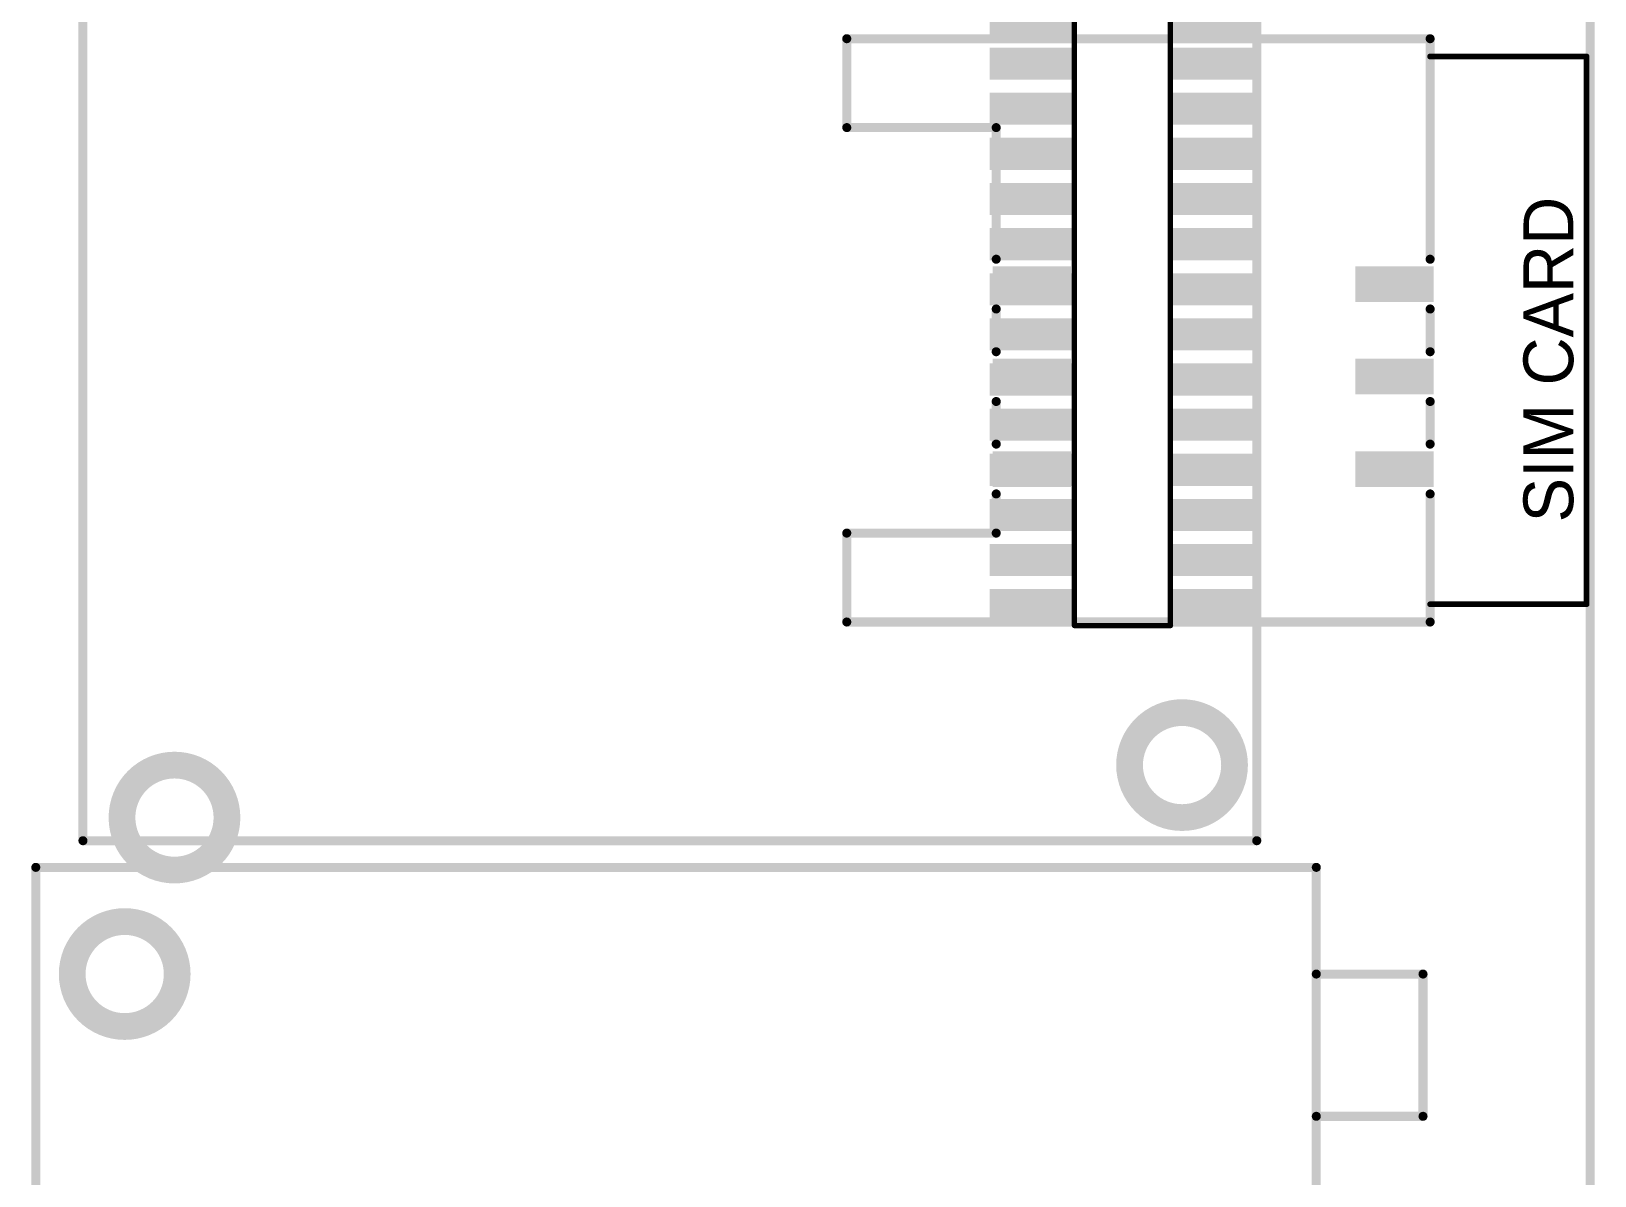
# Model space of a CAD drawing. Extents: x 19.7 to 23.29, y 14.25 to 18.12.
# Drawn here: x 21.558 to 23.288, y 15.73 to 16.996 of the extents above; entities that cross this region are included whole.
import ezdxf

# ---------------------------------------------------------------- set-up
doc = ezdxf.new("R2010")
doc.units = 0
doc.header["$MEASUREMENT"] = 0
for name, color, linetype in [('BOTTOMLAYER', 5, 'CONTINUOUS'), ('BOTTOMOVERLAY', 54, 'CONTINUOUS'), ('BOTTOMPASTE', 16, 'CONTINUOUS'), ('BOTTOMSOLDER', 6, 'CONTINUOUS'), ('KEEPOUTLAYER', 6, 'CONTINUOUS'), ('MULTILAYER', 9, 'CONTINUOUS'), ('TOPLAYER', 1, 'CONTINUOUS'), ('TOPOVERLAY', 2, 'CONTINUOUS'), ('TOPPASTE', 8, 'CONTINUOUS'), ('TOPSOLDER', 216, 'CONTINUOUS')]:
    doc.layers.add(name, color=color, linetype=linetype)

msp = doc.modelspace()

# ---------------------------------------------------------------- linework, layer by layer
at = {"layer": 'BOTTOMLAYER'}
for points, const_width in [([(22.6446, 16.9968), (22.6446, 17.0244)], 0.0433), ([(22.688, 16.9968), (22.688, 17.0244)], 0.0433), ([(22.8445, 16.9968), (22.8445, 17.0244)], 0.0433), ([(22.8878, 16.9968), (22.8878, 17.0244)], 0.0433), ([(22.6446, 16.9469), (22.6446, 16.9744)], 0.0433), ([(22.688, 16.9469), (22.688, 16.9744)], 0.0433), ([(22.8445, 16.9469), (22.8445, 16.9744)], 0.0433), ([(22.8878, 16.9469), (22.8878, 16.9744)], 0.0433), ([(22.7096, 16.9675), (22.623, 16.9675)], 0.0138), ([(22.7096, 16.9537), (22.623, 16.9537)], 0.0138), ([(22.9094, 16.9675), (22.8228, 16.9675)], 0.0138), ([(22.9094, 16.9537), (22.8228, 16.9537)], 0.0138), ([(22.6446, 16.8969), (22.6446, 16.9244)], 0.0433), ([(22.688, 16.8969), (22.688, 16.9244)], 0.0433), ([(22.8445, 16.8969), (22.8445, 16.9244)], 0.0433), ([(22.8878, 16.8969), (22.8878, 16.9244)], 0.0433), ([(22.7096, 16.9176), (22.623, 16.9176)], 0.0138), ([(22.9094, 16.9176), (22.8228, 16.9176)], 0.0138), ([(22.7096, 16.9038), (22.623, 16.9038)], 0.0138), ([(22.9094, 16.9038), (22.8228, 16.9038)], 0.0138), ([(22.6446, 16.8469), (22.6446, 16.8745)], 0.0433), ([(22.688, 16.8469), (22.688, 16.8745)], 0.0433), ([(22.8445, 16.8469), (22.8445, 16.8745)], 0.0433), ([(22.8878, 16.8469), (22.8878, 16.8745)], 0.0433), ([(22.7096, 16.8676), (22.623, 16.8676)], 0.0138), ([(22.9094, 16.8676), (22.8228, 16.8676)], 0.0138), ([(22.7096, 16.8538), (22.623, 16.8538)], 0.0138), ([(22.9094, 16.8538), (22.8228, 16.8538)], 0.0138), ([(22.6446, 16.797), (22.6446, 16.8245)], 0.0433), ([(22.688, 16.797), (22.688, 16.8245)], 0.0433), ([(22.8445, 16.797), (22.8445, 16.8245)], 0.0433), ([(22.8878, 16.797), (22.8878, 16.8245)], 0.0433), ([(22.7096, 16.8176), (22.623, 16.8176)], 0.0138), ([(22.9094, 16.8176), (22.8228, 16.8176)], 0.0138), ([(22.7096, 16.8039), (22.623, 16.8039)], 0.0138), ([(22.9094, 16.8039), (22.8228, 16.8039)], 0.0138), ([(22.6446, 16.747), (22.6446, 16.7746)], 0.0433), ([(22.688, 16.747), (22.688, 16.7746)], 0.0433), ([(22.8445, 16.747), (22.8445, 16.7746)], 0.0433), ([(22.8878, 16.747), (22.8878, 16.7746)], 0.0433), ([(22.7096, 16.7677), (22.623, 16.7677)], 0.0138), ([(22.9094, 16.7677), (22.8228, 16.7677)], 0.0138), ([(22.7096, 16.7539), (22.623, 16.7539)], 0.0138), ([(22.9094, 16.7539), (22.8228, 16.7539)], 0.0138), ([(22.6446, 16.697), (22.6446, 16.7246)], 0.0433), ([(22.688, 16.697), (22.688, 16.7246)], 0.0433), ([(22.8445, 16.697), (22.8445, 16.7246)], 0.0433), ([(22.8878, 16.697), (22.8878, 16.7246)], 0.0433), ([(22.7096, 16.7177), (22.623, 16.7177)], 0.0138), ([(22.9094, 16.7177), (22.8228, 16.7177)], 0.0138), ([(22.7096, 16.7039), (22.623, 16.7039)], 0.0138), ([(22.9094, 16.7039), (22.8228, 16.7039)], 0.0138), ([(22.6446, 16.6471), (22.6446, 16.6746)], 0.0433), ([(22.688, 16.6471), (22.688, 16.6746)], 0.0433), ([(22.8445, 16.6471), (22.8445, 16.6746)], 0.0433), ([(22.8878, 16.6471), (22.8878, 16.6746)], 0.0433), ([(22.7096, 16.6678), (22.623, 16.6678)], 0.0138), ([(22.9094, 16.6678), (22.8228, 16.6678)], 0.0138), ([(22.7096, 16.654), (22.623, 16.654)], 0.0138), ([(22.9094, 16.654), (22.8228, 16.654)], 0.0138), ([(22.6446, 16.5971), (22.6446, 16.6247)], 0.0433), ([(22.688, 16.5971), (22.688, 16.6247)], 0.0433), ([(22.8445, 16.5971), (22.8445, 16.6247)], 0.0433), ([(22.8878, 16.5971), (22.8878, 16.6247)], 0.0433), ([(22.7096, 16.6178), (22.623, 16.6178)], 0.0138), ([(22.9094, 16.6178), (22.8228, 16.6178)], 0.0138), ([(22.7096, 16.604), (22.623, 16.604)], 0.0138), ([(22.6446, 16.5472), (22.6446, 16.5747)], 0.0433), ([(22.688, 16.5472), (22.688, 16.5747)], 0.0433), ([(22.9094, 16.604), (22.8228, 16.604)], 0.0138), ([(22.8445, 16.5472), (22.8445, 16.5747)], 0.0433), ([(22.8878, 16.5472), (22.8878, 16.5747)], 0.0433), ([(22.7096, 16.5678), (22.623, 16.5678)], 0.0138), ([(22.7096, 16.5541), (22.623, 16.5541)], 0.0138), ([(22.9094, 16.5678), (22.8228, 16.5678)], 0.0138), ([(22.9094, 16.5541), (22.8228, 16.5541)], 0.0138), ([(22.6446, 16.4972), (22.6446, 16.5248)], 0.0433), ([(22.688, 16.4972), (22.688, 16.5248)], 0.0433), ([(22.8445, 16.4972), (22.8445, 16.5248)], 0.0433), ([(22.8878, 16.4972), (22.8878, 16.5248)], 0.0433), ([(22.7096, 16.5179), (22.623, 16.5179)], 0.0138), ([(22.7096, 16.5041), (22.623, 16.5041)], 0.0138), ([(22.9094, 16.5179), (22.8228, 16.5179)], 0.0138), ([(22.9094, 16.5041), (22.8228, 16.5041)], 0.0138), ([(22.6446, 16.4472), (22.6446, 16.4748)], 0.0433), ([(22.688, 16.4472), (22.688, 16.4748)], 0.0433), ([(22.8445, 16.4472), (22.8445, 16.4748)], 0.0433), ([(22.8878, 16.4472), (22.8878, 16.4748)], 0.0433), ([(22.7096, 16.4679), (22.623, 16.4679)], 0.0138), ([(22.9094, 16.4679), (22.8228, 16.4679)], 0.0138), ([(22.7096, 16.4541), (22.623, 16.4541)], 0.0138), ([(22.9094, 16.4541), (22.8228, 16.4541)], 0.0138), ([(22.6446, 16.3973), (22.6446, 16.4248)], 0.0433), ([(22.688, 16.3973), (22.688, 16.4248)], 0.0433), ([(22.8445, 16.3973), (22.8445, 16.4248)], 0.0433), ([(22.8878, 16.3973), (22.8878, 16.4248)], 0.0433), ([(22.7096, 16.418), (22.623, 16.418)], 0.0138), ([(22.9094, 16.418), (22.8228, 16.418)], 0.0138), ([(22.7096, 16.4042), (22.623, 16.4042)], 0.0138), ([(22.9094, 16.4042), (22.8228, 16.4042)], 0.0138), ([(22.6446, 16.3473), (22.6446, 16.3749)], 0.0433), ([(22.688, 16.3473), (22.688, 16.3749)], 0.0433), ([(22.8445, 16.3473), (22.8445, 16.3749)], 0.0433), ([(22.8878, 16.3473), (22.8878, 16.3749)], 0.0433), ([(22.7096, 16.368), (22.623, 16.368)], 0.0138), ([(22.9094, 16.368), (22.8228, 16.368)], 0.0138), ([(22.7096, 16.3542), (22.623, 16.3542)], 0.0138), ([(22.9094, 16.3542), (22.8228, 16.3542)], 0.0138)]:
    msp.add_lwpolyline(points, dxfattribs=dict(at, const_width=const_width))
at = {"layer": 'BOTTOMLAYER', "const_width": 0.0138}
for points in [[(22.6594, 16.9606, 1), (22.6732, 16.9606, 1)], [(22.8593, 16.9606, 1), (22.873, 16.9606, 1)], [(22.6594, 16.9107, 1), (22.6732, 16.9107, 1)], [(22.8593, 16.9107, 1), (22.873, 16.9107, 1)], [(22.6594, 16.8607, 1), (22.6732, 16.8607, 1)], [(22.8593, 16.8607, 1), (22.873, 16.8607, 1)], [(22.6594, 16.8107, 1), (22.6732, 16.8107, 1)], [(22.8593, 16.8107, 1), (22.873, 16.8107, 1)], [(22.6594, 16.7608, 1), (22.6732, 16.7608, 1)], [(22.8593, 16.7608, 1), (22.873, 16.7608, 1)], [(22.6594, 16.7108, 1), (22.6732, 16.7108, 1)], [(22.8593, 16.7108, 1), (22.873, 16.7108, 1)], [(22.6594, 16.6609, 1), (22.6732, 16.6609, 1)], [(22.8593, 16.6609, 1), (22.873, 16.6609, 1)], [(22.6594, 16.6109, 1), (22.6732, 16.6109, 1)], [(22.8593, 16.6109, 1), (22.873, 16.6109, 1)], [(22.6594, 16.5609, 1), (22.6732, 16.5609, 1)], [(22.8593, 16.5609, 1), (22.873, 16.5609, 1)], [(22.6594, 16.511, 1), (22.6732, 16.511, 1)], [(22.8593, 16.511, 1), (22.873, 16.511, 1)], [(22.6594, 16.461, 1), (22.6732, 16.461, 1)], [(22.8593, 16.461, 1), (22.873, 16.461, 1)], [(22.6594, 16.4111, 1), (22.6732, 16.4111, 1)], [(22.8593, 16.4111, 1), (22.873, 16.4111, 1)], [(22.6594, 16.3611, 1), (22.6732, 16.3611, 1)], [(22.8593, 16.3611, 1), (22.873, 16.3611, 1)]]:
    msp.add_lwpolyline(points, format="xyb", close=True, dxfattribs=at)
at = {"layer": 'BOTTOMOVERLAY'}
for points, const_width in [([(21.6152, 16.1004), (21.6152, 18.0679)], 0.01), ([(22.9144, 16.1004), (22.9144, 18.0679)], 0.01), ([(22.7126, 16.3386), (22.7126, 17.8386)], 0.00591), ([(22.8189, 16.3386), (22.8189, 17.8386)], 0.00591), ([(22.7126, 16.3386), (22.8189, 16.3386)], 0.00591), ([(21.6152, 16.1004), (22.9144, 16.1004)], 0.01), ([(21.563, 14.2598), (21.563, 16.0709)], 0.01), ([(21.563, 16.0709), (22.9803, 16.0709)], 0.01), ([(22.9803, 14.2598), (22.9803, 16.0709)], 0.01), ([(22.9803, 15.9528), (23.0984, 15.9528)], 0.01), ([(23.0984, 15.7953), (23.0984, 15.9528)], 0.01), ([(22.9803, 15.7953), (23.0984, 15.7953)], 0.01)]:
    msp.add_lwpolyline(points, dxfattribs=dict(at, const_width=const_width))
for points, const_width in [([(22.7111, 16.3386, 1), (22.7141, 16.3386, 1)], 0.00295), ([(22.7111, 16.3386, 1), (22.7141, 16.3386, 1)], 0.00295), ([(22.8174, 16.3386, 1), (22.8204, 16.3386, 1)], 0.00295), ([(22.8174, 16.3386, 1), (22.8204, 16.3386, 1)], 0.00295), ([(21.6127, 16.1004, 1), (21.6177, 16.1004, 1)], 0.005), ([(21.6127, 16.1004, 1), (21.6177, 16.1004, 1)], 0.005), ([(22.9119, 16.1004, 1), (22.9169, 16.1004, 1)], 0.005), ([(22.9119, 16.1004, 1), (22.9169, 16.1004, 1)], 0.005), ([(21.5605, 16.0709, 1), (21.5655, 16.0709, 1)], 0.005), ([(21.5605, 16.0709, 1), (21.5655, 16.0709, 1)], 0.005), ([(22.9778, 16.0709, 1), (22.9828, 16.0709, 1)], 0.005), ([(22.9778, 16.0709, 1), (22.9828, 16.0709, 1)], 0.005), ([(22.9778, 15.9528, 1), (22.9828, 15.9528, 1)], 0.005), ([(23.0959, 15.9528, 1), (23.1009, 15.9528, 1)], 0.005), ([(23.0959, 15.9528, 1), (23.1009, 15.9528, 1)], 0.005), ([(22.9778, 15.7953, 1), (22.9828, 15.7953, 1)], 0.005), ([(23.0959, 15.7953, 1), (23.1009, 15.7953, 1)], 0.005), ([(23.0959, 15.7953, 1), (23.1009, 15.7953, 1)], 0.005)]:
    msp.add_lwpolyline(points, format="xyb", close=True, dxfattribs=dict(at, const_width=const_width))
at = {"layer": 'BOTTOMPASTE'}
for points, const_width in [([(22.6446, 16.9968), (22.6446, 17.0244)], 0.0433), ([(22.688, 16.9968), (22.688, 17.0244)], 0.0433), ([(22.8445, 16.9968), (22.8445, 17.0244)], 0.0433), ([(22.8878, 16.9968), (22.8878, 17.0244)], 0.0433), ([(22.6446, 16.9469), (22.6446, 16.9744)], 0.0433), ([(22.688, 16.9469), (22.688, 16.9744)], 0.0433), ([(22.8445, 16.9469), (22.8445, 16.9744)], 0.0433), ([(22.8878, 16.9469), (22.8878, 16.9744)], 0.0433), ([(22.7096, 16.9675), (22.623, 16.9675)], 0.0138), ([(22.7096, 16.9537), (22.623, 16.9537)], 0.0138), ([(22.9094, 16.9675), (22.8228, 16.9675)], 0.0138), ([(22.9094, 16.9537), (22.8228, 16.9537)], 0.0138), ([(22.6446, 16.8969), (22.6446, 16.9244)], 0.0433), ([(22.688, 16.8969), (22.688, 16.9244)], 0.0433), ([(22.8445, 16.8969), (22.8445, 16.9244)], 0.0433), ([(22.8878, 16.8969), (22.8878, 16.9244)], 0.0433), ([(22.7096, 16.9176), (22.623, 16.9176)], 0.0138), ([(22.9094, 16.9176), (22.8228, 16.9176)], 0.0138), ([(22.7096, 16.9038), (22.623, 16.9038)], 0.0138), ([(22.9094, 16.9038), (22.8228, 16.9038)], 0.0138), ([(22.6446, 16.8469), (22.6446, 16.8745)], 0.0433), ([(22.688, 16.8469), (22.688, 16.8745)], 0.0433), ([(22.8445, 16.8469), (22.8445, 16.8745)], 0.0433), ([(22.8878, 16.8469), (22.8878, 16.8745)], 0.0433), ([(22.7096, 16.8676), (22.623, 16.8676)], 0.0138), ([(22.9094, 16.8676), (22.8228, 16.8676)], 0.0138), ([(22.7096, 16.8538), (22.623, 16.8538)], 0.0138), ([(22.9094, 16.8538), (22.8228, 16.8538)], 0.0138), ([(22.6446, 16.797), (22.6446, 16.8245)], 0.0433), ([(22.688, 16.797), (22.688, 16.8245)], 0.0433), ([(22.8445, 16.797), (22.8445, 16.8245)], 0.0433), ([(22.8878, 16.797), (22.8878, 16.8245)], 0.0433), ([(22.7096, 16.8176), (22.623, 16.8176)], 0.0138), ([(22.9094, 16.8176), (22.8228, 16.8176)], 0.0138), ([(22.7096, 16.8039), (22.623, 16.8039)], 0.0138), ([(22.9094, 16.8039), (22.8228, 16.8039)], 0.0138), ([(22.6446, 16.747), (22.6446, 16.7746)], 0.0433), ([(22.688, 16.747), (22.688, 16.7746)], 0.0433), ([(22.8445, 16.747), (22.8445, 16.7746)], 0.0433), ([(22.8878, 16.747), (22.8878, 16.7746)], 0.0433), ([(22.7096, 16.7677), (22.623, 16.7677)], 0.0138), ([(22.9094, 16.7677), (22.8228, 16.7677)], 0.0138), ([(22.7096, 16.7539), (22.623, 16.7539)], 0.0138), ([(22.9094, 16.7539), (22.8228, 16.7539)], 0.0138), ([(22.6446, 16.697), (22.6446, 16.7246)], 0.0433), ([(22.688, 16.697), (22.688, 16.7246)], 0.0433), ([(22.8445, 16.697), (22.8445, 16.7246)], 0.0433), ([(22.8878, 16.697), (22.8878, 16.7246)], 0.0433), ([(22.7096, 16.7177), (22.623, 16.7177)], 0.0138), ([(22.9094, 16.7177), (22.8228, 16.7177)], 0.0138), ([(22.7096, 16.7039), (22.623, 16.7039)], 0.0138), ([(22.9094, 16.7039), (22.8228, 16.7039)], 0.0138), ([(22.6446, 16.6471), (22.6446, 16.6746)], 0.0433), ([(22.688, 16.6471), (22.688, 16.6746)], 0.0433), ([(22.8445, 16.6471), (22.8445, 16.6746)], 0.0433), ([(22.8878, 16.6471), (22.8878, 16.6746)], 0.0433), ([(22.7096, 16.6678), (22.623, 16.6678)], 0.0138), ([(22.9094, 16.6678), (22.8228, 16.6678)], 0.0138), ([(22.7096, 16.654), (22.623, 16.654)], 0.0138), ([(22.9094, 16.654), (22.8228, 16.654)], 0.0138), ([(22.6446, 16.5971), (22.6446, 16.6247)], 0.0433), ([(22.688, 16.5971), (22.688, 16.6247)], 0.0433), ([(22.8445, 16.5971), (22.8445, 16.6247)], 0.0433), ([(22.8878, 16.5971), (22.8878, 16.6247)], 0.0433), ([(22.7096, 16.6178), (22.623, 16.6178)], 0.0138), ([(22.9094, 16.6178), (22.8228, 16.6178)], 0.0138), ([(22.7096, 16.604), (22.623, 16.604)], 0.0138), ([(22.6446, 16.5472), (22.6446, 16.5747)], 0.0433), ([(22.688, 16.5472), (22.688, 16.5747)], 0.0433), ([(22.9094, 16.604), (22.8228, 16.604)], 0.0138), ([(22.8445, 16.5472), (22.8445, 16.5747)], 0.0433), ([(22.8878, 16.5472), (22.8878, 16.5747)], 0.0433), ([(22.7096, 16.5678), (22.623, 16.5678)], 0.0138), ([(22.7096, 16.5541), (22.623, 16.5541)], 0.0138), ([(22.9094, 16.5678), (22.8228, 16.5678)], 0.0138), ([(22.9094, 16.5541), (22.8228, 16.5541)], 0.0138), ([(22.6446, 16.4972), (22.6446, 16.5248)], 0.0433), ([(22.688, 16.4972), (22.688, 16.5248)], 0.0433), ([(22.8445, 16.4972), (22.8445, 16.5248)], 0.0433), ([(22.8878, 16.4972), (22.8878, 16.5248)], 0.0433), ([(22.7096, 16.5179), (22.623, 16.5179)], 0.0138), ([(22.7096, 16.5041), (22.623, 16.5041)], 0.0138), ([(22.9094, 16.5179), (22.8228, 16.5179)], 0.0138), ([(22.9094, 16.5041), (22.8228, 16.5041)], 0.0138), ([(22.6446, 16.4472), (22.6446, 16.4748)], 0.0433), ([(22.688, 16.4472), (22.688, 16.4748)], 0.0433), ([(22.8445, 16.4472), (22.8445, 16.4748)], 0.0433), ([(22.8878, 16.4472), (22.8878, 16.4748)], 0.0433), ([(22.7096, 16.4679), (22.623, 16.4679)], 0.0138), ([(22.9094, 16.4679), (22.8228, 16.4679)], 0.0138), ([(22.7096, 16.4541), (22.623, 16.4541)], 0.0138), ([(22.9094, 16.4541), (22.8228, 16.4541)], 0.0138), ([(22.6446, 16.3973), (22.6446, 16.4248)], 0.0433), ([(22.688, 16.3973), (22.688, 16.4248)], 0.0433), ([(22.8445, 16.3973), (22.8445, 16.4248)], 0.0433), ([(22.8878, 16.3973), (22.8878, 16.4248)], 0.0433), ([(22.7096, 16.418), (22.623, 16.418)], 0.0138), ([(22.9094, 16.418), (22.8228, 16.418)], 0.0138), ([(22.7096, 16.4042), (22.623, 16.4042)], 0.0138), ([(22.9094, 16.4042), (22.8228, 16.4042)], 0.0138), ([(22.6446, 16.3473), (22.6446, 16.3749)], 0.0433), ([(22.688, 16.3473), (22.688, 16.3749)], 0.0433), ([(22.8445, 16.3473), (22.8445, 16.3749)], 0.0433), ([(22.8878, 16.3473), (22.8878, 16.3749)], 0.0433), ([(22.7096, 16.368), (22.623, 16.368)], 0.0138), ([(22.9094, 16.368), (22.8228, 16.368)], 0.0138), ([(22.7096, 16.3542), (22.623, 16.3542)], 0.0138), ([(22.9094, 16.3542), (22.8228, 16.3542)], 0.0138)]:
    msp.add_lwpolyline(points, dxfattribs=dict(at, const_width=const_width))
at = {"layer": 'BOTTOMPASTE', "const_width": 0.0138}
for points in [[(22.6594, 16.9606, 1), (22.6732, 16.9606, 1)], [(22.8593, 16.9606, 1), (22.873, 16.9606, 1)], [(22.6594, 16.9107, 1), (22.6732, 16.9107, 1)], [(22.8593, 16.9107, 1), (22.873, 16.9107, 1)], [(22.6594, 16.8607, 1), (22.6732, 16.8607, 1)], [(22.8593, 16.8607, 1), (22.873, 16.8607, 1)], [(22.6594, 16.8107, 1), (22.6732, 16.8107, 1)], [(22.8593, 16.8107, 1), (22.873, 16.8107, 1)], [(22.6594, 16.7608, 1), (22.6732, 16.7608, 1)], [(22.8593, 16.7608, 1), (22.873, 16.7608, 1)], [(22.6594, 16.7108, 1), (22.6732, 16.7108, 1)], [(22.8593, 16.7108, 1), (22.873, 16.7108, 1)], [(22.6594, 16.6609, 1), (22.6732, 16.6609, 1)], [(22.8593, 16.6609, 1), (22.873, 16.6609, 1)], [(22.6594, 16.6109, 1), (22.6732, 16.6109, 1)], [(22.8593, 16.6109, 1), (22.873, 16.6109, 1)], [(22.6594, 16.5609, 1), (22.6732, 16.5609, 1)], [(22.8593, 16.5609, 1), (22.873, 16.5609, 1)], [(22.6594, 16.511, 1), (22.6732, 16.511, 1)], [(22.8593, 16.511, 1), (22.873, 16.511, 1)], [(22.6594, 16.461, 1), (22.6732, 16.461, 1)], [(22.8593, 16.461, 1), (22.873, 16.461, 1)], [(22.6594, 16.4111, 1), (22.6732, 16.4111, 1)], [(22.8593, 16.4111, 1), (22.873, 16.4111, 1)], [(22.6594, 16.3611, 1), (22.6732, 16.3611, 1)], [(22.8593, 16.3611, 1), (22.873, 16.3611, 1)]]:
    msp.add_lwpolyline(points, format="xyb", close=True, dxfattribs=at)
at = {"layer": 'BOTTOMSOLDER'}
for points, const_width in [([(22.6426, 16.9928), (22.6426, 17.0284)], 0.0473), ([(22.69, 16.9928), (22.69, 17.0284)], 0.0473), ([(22.8425, 16.9928), (22.8425, 17.0284)], 0.0473), ([(22.8898, 16.9928), (22.8898, 17.0284)], 0.0473), ([(22.7136, 17.0017), (22.619, 17.0017)], 0.0178), ([(22.9134, 17.0017), (22.8188, 17.0017)], 0.0178), ([(22.6426, 16.9429), (22.6426, 16.9784)], 0.0473), ([(22.69, 16.9429), (22.69, 16.9784)], 0.0473), ([(22.8425, 16.9429), (22.8425, 16.9784)], 0.0473), ([(22.8898, 16.9429), (22.8898, 16.9784)], 0.0473), ([(22.7136, 16.9695), (22.619, 16.9695)], 0.0178), ([(22.9134, 16.9695), (22.8188, 16.9695)], 0.0178), ([(22.7136, 16.9517), (22.619, 16.9517)], 0.0178), ([(22.9134, 16.9517), (22.8188, 16.9517)], 0.0178), ([(22.6426, 16.8929), (22.6426, 16.9284)], 0.0473), ([(22.69, 16.8929), (22.69, 16.9284)], 0.0473), ([(22.8425, 16.8929), (22.8425, 16.9284)], 0.0473), ([(22.8898, 16.8929), (22.8898, 16.9284)], 0.0473), ([(22.7136, 16.9196), (22.619, 16.9196)], 0.0178), ([(22.9134, 16.9196), (22.8188, 16.9196)], 0.0178), ([(22.7136, 16.9018), (22.619, 16.9018)], 0.0178), ([(22.9134, 16.9018), (22.8188, 16.9018)], 0.0178), ([(22.6426, 16.8429), (22.6426, 16.8785)], 0.0473), ([(22.69, 16.8429), (22.69, 16.8785)], 0.0473), ([(22.8425, 16.8429), (22.8425, 16.8785)], 0.0473), ([(22.8898, 16.8429), (22.8898, 16.8785)], 0.0473), ([(22.7136, 16.8696), (22.619, 16.8696)], 0.0178), ([(22.9134, 16.8696), (22.8188, 16.8696)], 0.0178), ([(22.7136, 16.8518), (22.619, 16.8518)], 0.0178), ([(22.9134, 16.8518), (22.8188, 16.8518)], 0.0178), ([(22.6426, 16.793), (22.6426, 16.8285)], 0.0473), ([(22.69, 16.793), (22.69, 16.8285)], 0.0473), ([(22.8425, 16.793), (22.8425, 16.8285)], 0.0473), ([(22.8898, 16.793), (22.8898, 16.8285)], 0.0473), ([(22.7136, 16.8196), (22.619, 16.8196)], 0.0178), ([(22.9134, 16.8196), (22.8188, 16.8196)], 0.0178), ([(22.7136, 16.8019), (22.619, 16.8019)], 0.0178), ([(22.9134, 16.8019), (22.8188, 16.8019)], 0.0178), ([(22.6426, 16.743), (22.6426, 16.7786)], 0.0473), ([(22.69, 16.743), (22.69, 16.7786)], 0.0473), ([(22.8425, 16.743), (22.8425, 16.7786)], 0.0473), ([(22.8898, 16.743), (22.8898, 16.7786)], 0.0473), ([(22.7136, 16.7697), (22.619, 16.7697)], 0.0178), ([(22.9134, 16.7697), (22.8188, 16.7697)], 0.0178), ([(22.7136, 16.7519), (22.619, 16.7519)], 0.0178), ([(22.6426, 16.693), (22.6426, 16.7286)], 0.0473), ([(22.69, 16.693), (22.69, 16.7286)], 0.0473), ([(22.9134, 16.7519), (22.8188, 16.7519)], 0.0178), ([(22.8425, 16.693), (22.8425, 16.7286)], 0.0473), ([(22.8898, 16.693), (22.8898, 16.7286)], 0.0473), ([(22.7136, 16.7197), (22.619, 16.7197)], 0.0178), ([(22.9134, 16.7197), (22.8188, 16.7197)], 0.0178), ([(22.7136, 16.7019), (22.619, 16.7019)], 0.0178), ([(22.6426, 16.6431), (22.6426, 16.6786)], 0.0473), ([(22.69, 16.6431), (22.69, 16.6786)], 0.0473), ([(22.9134, 16.7019), (22.8188, 16.7019)], 0.0178), ([(22.8425, 16.6431), (22.8425, 16.6786)], 0.0473), ([(22.8898, 16.6431), (22.8898, 16.6786)], 0.0473), ([(22.7136, 16.6698), (22.619, 16.6698)], 0.0178), ([(22.9134, 16.6698), (22.8188, 16.6698)], 0.0178), ([(22.7136, 16.652), (22.619, 16.652)], 0.0178), ([(22.6426, 16.5931), (22.6426, 16.6287)], 0.0473), ([(22.69, 16.5931), (22.69, 16.6287)], 0.0473), ([(22.9134, 16.652), (22.8188, 16.652)], 0.0178), ([(22.8425, 16.5931), (22.8425, 16.6287)], 0.0473), ([(22.8898, 16.5931), (22.8898, 16.6287)], 0.0473), ([(22.7136, 16.6198), (22.619, 16.6198)], 0.0178), ([(22.9134, 16.6198), (22.8188, 16.6198)], 0.0178), ([(22.7136, 16.602), (22.619, 16.602)], 0.0178), ([(22.6426, 16.5432), (22.6426, 16.5787)], 0.0473), ([(22.69, 16.5432), (22.69, 16.5787)], 0.0473), ([(22.9134, 16.602), (22.8188, 16.602)], 0.0178), ([(22.8425, 16.5432), (22.8425, 16.5787)], 0.0473), ([(22.8898, 16.5432), (22.8898, 16.5787)], 0.0473), ([(22.7136, 16.5698), (22.619, 16.5698)], 0.0178), ([(22.9134, 16.5698), (22.8188, 16.5698)], 0.0178), ([(22.7136, 16.5521), (22.619, 16.5521)], 0.0178), ([(22.9134, 16.5521), (22.8188, 16.5521)], 0.0178), ([(22.6426, 16.4932), (22.6426, 16.5288)], 0.0473), ([(22.69, 16.4932), (22.69, 16.5288)], 0.0473), ([(22.8425, 16.4932), (22.8425, 16.5288)], 0.0473), ([(22.8898, 16.4932), (22.8898, 16.5288)], 0.0473), ([(22.7136, 16.5199), (22.619, 16.5199)], 0.0178), ([(22.9134, 16.5199), (22.8188, 16.5199)], 0.0178), ([(22.7136, 16.5021), (22.619, 16.5021)], 0.0178), ([(22.9134, 16.5021), (22.8188, 16.5021)], 0.0178), ([(22.6426, 16.4432), (22.6426, 16.4788)], 0.0473), ([(22.69, 16.4432), (22.69, 16.4788)], 0.0473), ([(22.8425, 16.4432), (22.8425, 16.4788)], 0.0473), ([(22.8898, 16.4432), (22.8898, 16.4788)], 0.0473), ([(22.7136, 16.4699), (22.619, 16.4699)], 0.0178), ([(22.9134, 16.4699), (22.8188, 16.4699)], 0.0178), ([(22.7136, 16.4521), (22.619, 16.4521)], 0.0178), ([(22.9134, 16.4521), (22.8188, 16.4521)], 0.0178), ([(22.6426, 16.3933), (22.6426, 16.4288)], 0.0473), ([(22.69, 16.3933), (22.69, 16.4288)], 0.0473), ([(22.8425, 16.3933), (22.8425, 16.4288)], 0.0473), ([(22.8898, 16.3933), (22.8898, 16.4288)], 0.0473), ([(22.7136, 16.42), (22.619, 16.42)], 0.0178), ([(22.9134, 16.42), (22.8188, 16.42)], 0.0178), ([(22.7136, 16.4022), (22.619, 16.4022)], 0.0178), ([(22.9134, 16.4022), (22.8188, 16.4022)], 0.0178), ([(22.6426, 16.3433), (22.6426, 16.3789)], 0.0473), ([(22.69, 16.3433), (22.69, 16.3789)], 0.0473), ([(22.8425, 16.3433), (22.8425, 16.3789)], 0.0473), ([(22.8898, 16.3433), (22.8898, 16.3789)], 0.0473), ([(22.7136, 16.37), (22.619, 16.37)], 0.0178), ([(22.9134, 16.37), (22.8188, 16.37)], 0.0178), ([(22.7136, 16.3522), (22.619, 16.3522)], 0.0178), ([(22.9134, 16.3522), (22.8188, 16.3522)], 0.0178)]:
    msp.add_lwpolyline(points, dxfattribs=dict(at, const_width=const_width))
for points, const_width in [([(22.6574, 17.0106, 1), (22.6752, 17.0106, 1)], 0.0178), ([(22.8573, 17.0106, 1), (22.875, 17.0106, 1)], 0.0178), ([(22.6574, 16.9606, 1), (22.6752, 16.9606, 1)], 0.0178), ([(22.8573, 16.9606, 1), (22.875, 16.9606, 1)], 0.0178), ([(22.6574, 16.9107, 1), (22.6752, 16.9107, 1)], 0.0178), ([(22.8573, 16.9107, 1), (22.875, 16.9107, 1)], 0.0178), ([(22.6574, 16.8607, 1), (22.6752, 16.8607, 1)], 0.0178), ([(22.8573, 16.8607, 1), (22.875, 16.8607, 1)], 0.0178), ([(22.6574, 16.8107, 1), (22.6752, 16.8107, 1)], 0.0178), ([(22.8573, 16.8107, 1), (22.875, 16.8107, 1)], 0.0178), ([(22.6574, 16.7608, 1), (22.6752, 16.7608, 1)], 0.0178), ([(22.8573, 16.7608, 1), (22.875, 16.7608, 1)], 0.0178), ([(22.6574, 16.7108, 1), (22.6752, 16.7108, 1)], 0.0178), ([(22.8573, 16.7108, 1), (22.875, 16.7108, 1)], 0.0178), ([(22.6574, 16.6609, 1), (22.6752, 16.6609, 1)], 0.0178), ([(22.8573, 16.6609, 1), (22.875, 16.6609, 1)], 0.0178), ([(22.6574, 16.6109, 1), (22.6752, 16.6109, 1)], 0.0178), ([(22.8573, 16.6109, 1), (22.875, 16.6109, 1)], 0.0178), ([(22.6574, 16.5609, 1), (22.6752, 16.5609, 1)], 0.0178), ([(22.8573, 16.5609, 1), (22.875, 16.5609, 1)], 0.0178), ([(22.6574, 16.511, 1), (22.6752, 16.511, 1)], 0.0178), ([(22.8573, 16.511, 1), (22.875, 16.511, 1)], 0.0178), ([(22.6574, 16.461, 1), (22.6752, 16.461, 1)], 0.0178), ([(22.8573, 16.461, 1), (22.875, 16.461, 1)], 0.0178), ([(22.6574, 16.4111, 1), (22.6752, 16.4111, 1)], 0.0178), ([(22.8573, 16.4111, 1), (22.875, 16.4111, 1)], 0.0178), ([(22.6574, 16.3611, 1), (22.6752, 16.3611, 1)], 0.0178), ([(22.8573, 16.3611, 1), (22.875, 16.3611, 1)], 0.0178), ([(22.7736, 16.1841, 1), (22.8898, 16.1841, 1)], 0.0296), ([(21.6584, 16.126, 1), (21.7746, 16.126, 1)], 0.0296), ([(21.6033, 15.9528, 1), (21.7195, 15.9528, 1)], 0.0296)]:
    msp.add_lwpolyline(points, format="xyb", close=True, dxfattribs=dict(at, const_width=const_width))
at = {"layer": 'KEEPOUTLAYER', "const_width": 0.01}
msp.add_lwpolyline([(23.2835, 14.2598), (23.2835, 18.1181)], dxfattribs=at)
at = {"layer": 'MULTILAYER', "const_width": 0.0256}
for points in [[(22.7756, 16.1841, 1), (22.8878, 16.1841, 1)], [(21.6604, 16.126, 1), (21.7726, 16.126, 1)], [(21.6053, 15.9528, 1), (21.7175, 15.9528, 1)]]:
    msp.add_lwpolyline(points, format="xyb", close=True, dxfattribs=at)
at = {"layer": 'TOPLAYER'}
for points, const_width in [([(22.6457, 16.7008), (22.6457, 16.7323)], 0.0394), ([(22.685, 16.7008), (22.685, 16.7323)], 0.0394), ([(23.0472, 16.7008), (23.0472, 16.7323)], 0.0394), ([(23.0866, 16.7008), (23.0866, 16.7323)], 0.0394), ([(22.7047, 16.7244), (22.626, 16.7244)], 0.0157), ([(22.7047, 16.7087), (22.626, 16.7087)], 0.0157), ([(23.1063, 16.7244), (23.0276, 16.7244)], 0.0157), ([(23.1063, 16.7087), (23.0276, 16.7087)], 0.0157), ([(22.6457, 16.5984), (22.6457, 16.6299)], 0.0394), ([(22.685, 16.5984), (22.685, 16.6299)], 0.0394), ([(23.0472, 16.5984), (23.0472, 16.6299)], 0.0394), ([(23.0866, 16.5984), (23.0866, 16.6299)], 0.0394), ([(22.7047, 16.622), (22.626, 16.622)], 0.0157), ([(23.1063, 16.622), (23.0276, 16.622)], 0.0157), ([(22.7047, 16.6063), (22.626, 16.6063)], 0.0157), ([(23.1063, 16.6063), (23.0276, 16.6063)], 0.0157), ([(22.6457, 16.4961), (22.6457, 16.5276)], 0.0394), ([(22.685, 16.4961), (22.685, 16.5276)], 0.0394), ([(23.0472, 16.4961), (23.0472, 16.5276)], 0.0394), ([(23.0866, 16.4961), (23.0866, 16.5276)], 0.0394), ([(22.7047, 16.5197), (22.626, 16.5197)], 0.0157), ([(23.1063, 16.5197), (23.0276, 16.5197)], 0.0157), ([(22.7047, 16.5039), (22.626, 16.5039)], 0.0157), ([(23.1063, 16.5039), (23.0276, 16.5039)], 0.0157)]:
    msp.add_lwpolyline(points, dxfattribs=dict(at, const_width=const_width))
at = {"layer": 'TOPLAYER', "const_width": 0.0157}
for points in [[(22.6575, 16.7165, 1), (22.6732, 16.7165, 1)], [(23.0591, 16.7165, 1), (23.0748, 16.7165, 1)], [(22.6575, 16.6142, 1), (22.6732, 16.6142, 1)], [(23.0591, 16.6142, 1), (23.0748, 16.6142, 1)], [(22.6575, 16.5118, 1), (22.6732, 16.5118, 1)], [(23.0591, 16.5118, 1), (23.0748, 16.5118, 1)]]:
    msp.add_lwpolyline(points, format="xyb", close=True, dxfattribs=at)
at = {"layer": 'TOPOVERLAY'}
for points, const_width in [([(22.4606, 16.8898), (22.4606, 16.9882)], 0.01), ([(22.4606, 16.9882), (23.1063, 16.9882)], 0.01), ([(23.1063, 16.7441), (23.1063, 16.9882)], 0.01), ([(23.1063, 16.9685), (23.2795, 16.9685)], 0.0063), ([(23.2795, 16.3622), (23.2795, 16.9685)], 0.0063), ([(22.4606, 16.8898), (22.626, 16.8898)], 0.01), ([(22.626, 16.7441), (22.626, 16.8898)], 0.01), ([(22.626, 16.6417), (22.626, 16.689)], 0.01), ([(23.1063, 16.6417), (23.1063, 16.689)], 0.01), ([(22.626, 16.5394), (22.626, 16.5866)], 0.01), ([(23.1063, 16.5394), (23.1063, 16.5866)], 0.01), ([(22.626, 16.4409), (22.626, 16.4843)], 0.01), ([(23.1063, 16.3425), (23.1063, 16.4843)], 0.01), ([(22.4606, 16.4409), (22.626, 16.4409)], 0.01), ([(22.4606, 16.3425), (22.4606, 16.4409)], 0.01), ([(23.1063, 16.3622), (23.2795, 16.3622)], 0.0063), ([(22.4606, 16.3425), (23.1063, 16.3425)], 0.01)]:
    msp.add_lwpolyline(points, dxfattribs=dict(at, const_width=const_width))
for points, const_width in [([(22.4581, 16.9882, 1), (22.4631, 16.9882, 1)], 0.005), ([(22.4581, 16.9882, 1), (22.4631, 16.9882, 1)], 0.005), ([(23.1038, 16.9882, 1), (23.1088, 16.9882, 1)], 0.005), ([(23.1038, 16.9882, 1), (23.1088, 16.9882, 1)], 0.005), ([(23.1047, 16.9685, 1), (23.1079, 16.9685, 1)], 0.00315), ([(23.278, 16.9685, 1), (23.2811, 16.9685, 1)], 0.00315), ([(23.278, 16.9685, 1), (23.2811, 16.9685, 1)], 0.00315), ([(22.4581, 16.8898, 1), (22.4631, 16.8898, 1)], 0.005), ([(22.4581, 16.8898, 1), (22.4631, 16.8898, 1)], 0.005), ([(22.6235, 16.8898, 1), (22.6285, 16.8898, 1)], 0.005), ([(22.6235, 16.8898, 1), (22.6285, 16.8898, 1)], 0.005), ([(22.6235, 16.7441, 1), (22.6285, 16.7441, 1)], 0.005), ([(23.1038, 16.7441, 1), (23.1088, 16.7441, 1)], 0.005), ([(22.6235, 16.689, 1), (22.6285, 16.689, 1)], 0.005), ([(23.1038, 16.689, 1), (23.1088, 16.689, 1)], 0.005), ([(22.6235, 16.6417, 1), (22.6285, 16.6417, 1)], 0.005), ([(23.1038, 16.6417, 1), (23.1088, 16.6417, 1)], 0.005), ([(22.6235, 16.5866, 1), (22.6285, 16.5866, 1)], 0.005), ([(23.1038, 16.5866, 1), (23.1088, 16.5866, 1)], 0.005), ([(22.6235, 16.5394, 1), (22.6285, 16.5394, 1)], 0.005), ([(23.1038, 16.5394, 1), (23.1088, 16.5394, 1)], 0.005), ([(22.6235, 16.4843, 1), (22.6285, 16.4843, 1)], 0.005), ([(23.1038, 16.4843, 1), (23.1088, 16.4843, 1)], 0.005), ([(22.4581, 16.4409, 1), (22.4631, 16.4409, 1)], 0.005), ([(22.4581, 16.4409, 1), (22.4631, 16.4409, 1)], 0.005), ([(22.6235, 16.4409, 1), (22.6285, 16.4409, 1)], 0.005), ([(22.6235, 16.4409, 1), (22.6285, 16.4409, 1)], 0.005), ([(23.1047, 16.3622, 1), (23.1079, 16.3622, 1)], 0.00315), ([(23.278, 16.3622, 1), (23.2811, 16.3622, 1)], 0.00315), ([(23.278, 16.3622, 1), (23.2811, 16.3622, 1)], 0.00315), ([(22.4581, 16.3425, 1), (22.4631, 16.3425, 1)], 0.005), ([(22.4581, 16.3425, 1), (22.4631, 16.3425, 1)], 0.005), ([(23.1038, 16.3425, 1), (23.1088, 16.3425, 1)], 0.005), ([(23.1038, 16.3425, 1), (23.1088, 16.3425, 1)], 0.005)]:
    msp.add_lwpolyline(points, format="xyb", close=True, dxfattribs=dict(at, const_width=const_width))
at = {"layer": 'TOPPASTE'}
for points, const_width in [([(22.6457, 16.7008), (22.6457, 16.7323)], 0.0394), ([(22.685, 16.7008), (22.685, 16.7323)], 0.0394), ([(23.0472, 16.7008), (23.0472, 16.7323)], 0.0394), ([(23.0866, 16.7008), (23.0866, 16.7323)], 0.0394), ([(22.7047, 16.7244), (22.626, 16.7244)], 0.0157), ([(22.7047, 16.7087), (22.626, 16.7087)], 0.0157), ([(23.1063, 16.7244), (23.0276, 16.7244)], 0.0157), ([(23.1063, 16.7087), (23.0276, 16.7087)], 0.0157), ([(22.6457, 16.5984), (22.6457, 16.6299)], 0.0394), ([(22.685, 16.5984), (22.685, 16.6299)], 0.0394), ([(23.0472, 16.5984), (23.0472, 16.6299)], 0.0394), ([(23.0866, 16.5984), (23.0866, 16.6299)], 0.0394), ([(22.7047, 16.622), (22.626, 16.622)], 0.0157), ([(23.1063, 16.622), (23.0276, 16.622)], 0.0157), ([(22.7047, 16.6063), (22.626, 16.6063)], 0.0157), ([(23.1063, 16.6063), (23.0276, 16.6063)], 0.0157), ([(22.6457, 16.4961), (22.6457, 16.5276)], 0.0394), ([(22.685, 16.4961), (22.685, 16.5276)], 0.0394), ([(23.0472, 16.4961), (23.0472, 16.5276)], 0.0394), ([(23.0866, 16.4961), (23.0866, 16.5276)], 0.0394), ([(22.7047, 16.5197), (22.626, 16.5197)], 0.0157), ([(23.1063, 16.5197), (23.0276, 16.5197)], 0.0157), ([(22.7047, 16.5039), (22.626, 16.5039)], 0.0157), ([(23.1063, 16.5039), (23.0276, 16.5039)], 0.0157)]:
    msp.add_lwpolyline(points, dxfattribs=dict(at, const_width=const_width))
at = {"layer": 'TOPPASTE', "const_width": 0.0157}
for points in [[(22.6575, 16.7165, 1), (22.6732, 16.7165, 1)], [(23.0591, 16.7165, 1), (23.0748, 16.7165, 1)], [(22.6575, 16.6142, 1), (22.6732, 16.6142, 1)], [(23.0591, 16.6142, 1), (23.0748, 16.6142, 1)], [(22.6575, 16.5118, 1), (22.6732, 16.5118, 1)], [(23.0591, 16.5118, 1), (23.0748, 16.5118, 1)]]:
    msp.add_lwpolyline(points, format="xyb", close=True, dxfattribs=at)
at = {"layer": 'TOPSOLDER'}
for points, const_width in [([(22.6437, 16.6968), (22.6437, 16.7363)], 0.0434), ([(22.687, 16.6968), (22.687, 16.7363)], 0.0434), ([(23.0452, 16.6968), (23.0452, 16.7363)], 0.0434), ([(23.0886, 16.6968), (23.0886, 16.7363)], 0.0434), ([(22.7087, 16.7264), (22.622, 16.7264)], 0.0197), ([(23.1103, 16.7264), (23.0236, 16.7264)], 0.0197), ([(22.7087, 16.7067), (22.622, 16.7067)], 0.0197), ([(23.1103, 16.7067), (23.0236, 16.7067)], 0.0197), ([(22.6437, 16.5944), (22.6437, 16.6339)], 0.0434), ([(22.687, 16.5944), (22.687, 16.6339)], 0.0434), ([(23.0452, 16.5944), (23.0452, 16.6339)], 0.0434), ([(23.0886, 16.5944), (23.0886, 16.6339)], 0.0434), ([(22.7087, 16.624), (22.622, 16.624)], 0.0197), ([(23.1103, 16.624), (23.0236, 16.624)], 0.0197), ([(22.7087, 16.6043), (22.622, 16.6043)], 0.0197), ([(23.1103, 16.6043), (23.0236, 16.6043)], 0.0197), ([(22.6437, 16.4921), (22.6437, 16.5316)], 0.0434), ([(22.687, 16.4921), (22.687, 16.5316)], 0.0434), ([(23.0452, 16.4921), (23.0452, 16.5316)], 0.0434), ([(23.0886, 16.4921), (23.0886, 16.5316)], 0.0434), ([(22.7087, 16.5217), (22.622, 16.5217)], 0.0197), ([(23.1103, 16.5217), (23.0236, 16.5217)], 0.0197), ([(22.7087, 16.5019), (22.622, 16.5019)], 0.0197), ([(23.1103, 16.5019), (23.0236, 16.5019)], 0.0197)]:
    msp.add_lwpolyline(points, dxfattribs=dict(at, const_width=const_width))
for points, const_width in [([(22.6555, 16.7165, 1), (22.6752, 16.7165, 1)], 0.0197), ([(23.0571, 16.7165, 1), (23.0768, 16.7165, 1)], 0.0197), ([(22.6555, 16.6142, 1), (22.6752, 16.6142, 1)], 0.0197), ([(23.0571, 16.6142, 1), (23.0768, 16.6142, 1)], 0.0197), ([(22.6555, 16.5118, 1), (22.6752, 16.5118, 1)], 0.0197), ([(23.0571, 16.5118, 1), (23.0768, 16.5118, 1)], 0.0197), ([(22.7736, 16.1841, 1), (22.8898, 16.1841, 1)], 0.0296), ([(21.6584, 16.126, 1), (21.7746, 16.126, 1)], 0.0296), ([(21.6033, 15.9528, 1), (21.7195, 15.9528, 1)], 0.0296)]:
    msp.add_lwpolyline(points, format="xyb", close=True, dxfattribs=dict(at, const_width=const_width))

# ---------------------------------------------------------------- texts
at = {"layer": 'TOPOVERLAY'}
msp.add_text('SIM CARD', height=0.05512, rotation=90, dxfattribs=at).set_placement((23.2647, 16.4528))

doc.saveas('drawing.dxf')
